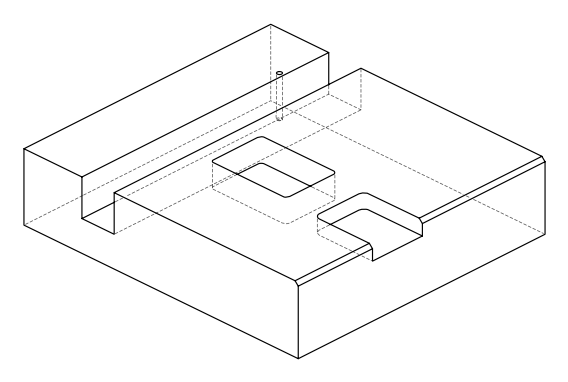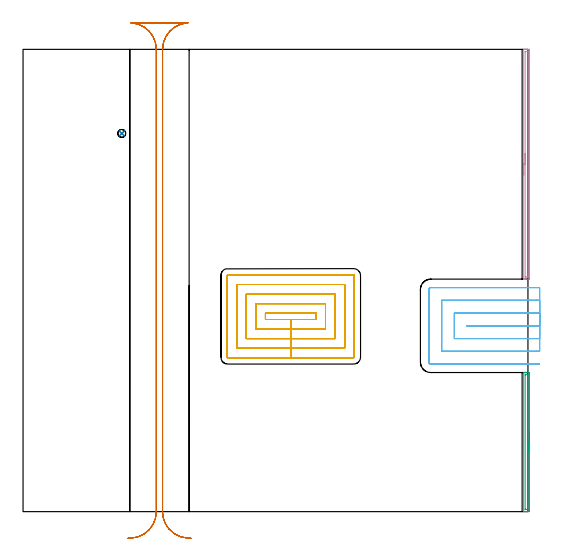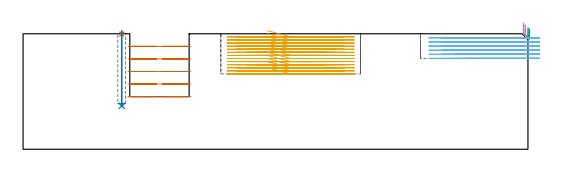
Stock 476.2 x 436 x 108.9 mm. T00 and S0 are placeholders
(PLAN: 7 operations, 5 tool changes, 68.1 min)
(1 SPOT_DRILL | STEP1POCKET | NXT0321_9005460120000 | 0.03 min | 3 mm3)
(2 DRILL_BLIND_HOLE_INTO_CENTER | STEP1POCKET | UGT0301_026 | 0.28 min | 2902 mm3)
(3 AREA_MILL | FG_CHAMFER_SURFACE | UGT0205_001 | 2.29 min | 2032 mm3)
(4 AREA_MILL_1 | FG_CHAMFER_SURFACE_1 | UGT0205_001 | 3.66 min | 3332 mm3)
(5 MILL_RECTANGULAR_POCKET | POCKET_RECTANGULAR_STRAIGHT | NXT0201_011 | Follow Part, ap 3, ae 75% | 34.87 min | 447968 mm3)
(6 MILL_SLOT | SLOT_PARTIAL_RECTANGULAR | UGT0201_008 | Follow Part, ap 4, ae 75% | 12.92 min | 206173 mm3)
(7 MILL_RECTANGULAR_SLOT | SLOT_RECTANGULAR | UGT0201_005 | Follow Part, ap 12.5, ae 75% | 14.08 min | 1445742 mm3)
(TOOL NXT0321_9005460120000 | NC Spot Drill, 142deg, 12mm, Carbide, Uncoated | D12 PA142 FL30 Z2)
(TOOL UGT0301_026 | Twist Drill 7.5 mm | D7.5 PA118 FL69 Z2)
(TOOL UGT0205_001 | Chamfer Mill 20 x 3 x 45 deg. | D20 FL50 Z2)
(TOOL NXT0201_011 | ENDMILL 12mm [2P460-1200-NA 1630] | D12 FL38 Z6)
(TOOL UGT0201_008 | End Mill 16 mm | D16 FL32 Z4)
(TOOL UGT0201_005 | End Mill 50 mm | D50 FL150 Z8)
(OP 1 SPOT_DRILL)
G17 G21 G94 G90
T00 M6
G54
G17 G0 G90 X93.1 Y356.7 S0 M3
G43 Z118.9 H0
G94 G81 G98 Z108.577 F250. R111.9
G80
M5
M2
(OP 2 DRILL_BLIND_HOLE_INTO_CENTER)
G17 G21 G94 G90
T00 M6
G54
G17 G0 G90 X93.1 Y356.7 S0 M3
G43 Z118.9 H0
G94 G81 G98 Z40.9 F250. R110.9
G80
M5
M2
(OP 3 AREA_MILL)
G17 G21 G94 G90
T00 M6
G54
G17 G0 G90 X477.7 Y75.6 S1061 M3
G43 Z118.9 H0
Z113.4
G94 G1 Y75.562 Z112.528 F250.
Y75.448 Z111.663
Y75.259 Z110.812
Y74.997 Z109.98
Y74.663 Z109.174
Y74.26 Z108.4
Y73.792 Z107.664
Y73.26 Z106.972
Y72.671 Z106.329
Y72.028 Z105.74
Y71.336 Z105.208
Y70.6 Z104.74
Y69.826 Z104.337
Y69.02 Z104.003
Y68.188 Z103.741
Y67.336 Z103.552
Y66.472 Z103.438
Y65.6 Z103.4
Y0.937
X477.699 Y0.581 Z103.401
X477.693 Y0.053 Z103.403
X477.691 Y0.008 Z103.405
X477.168 Y0. Z103.927
X476.859 Z104.236
X476.281 Z104.814
X475.663 Z105.434
X475.394 Z105.703
X473.619 Z107.476
X473.08 Z108.018
X472.523 Z108.576
X472.227 Z108.864
X472.203 Y0.009 Z108.888
X472.2 Y0.135 Z108.9
Y131.065
X472.203 Y131.191 Z108.888
X472.227 Y131.2 Z108.864
X472.523 Z108.576
X473.08 Z108.018
X473.619 Z107.476
X475.663 Z105.434
X476.281 Z104.814
X476.859 Z104.236
X477.168 Y131.197 Z103.927
X477.691 Y131.192 Z103.405
X477.693 Y131.147 Z103.403
X477.699 Y130.619 Z103.401
X477.7 Y130.085 Z103.4
Y65.6
X476.286 Z104.814
Y2.362
X476.281 Y2.01 Z104.819
X475.753 Y2.001 Z105.347
X474.506 Y2. Z106.594
X473.978 Y2.002 Z107.122
X473.619 Y2.01 Z107.481
X473.614 Y2.362 Z107.486
Y2.367
Y128.838
X473.619 Y129.19 Z107.481
X474.147 Y129.198 Z106.953
X475.394 Y129.2 Z105.706
X475.922 Y129.198 Z105.178
X476.281 Y129.19 Z104.819
X476.286 Y128.838 Z104.814
Y65.6
Y64.728 Z104.852
Y63.864 Z104.966
Y63.012 Z105.155
Y62.18 Z105.417
Y61.374 Z105.751
Y60.6 Z106.154
Y59.864 Z106.623
Y59.172 Z107.154
Y58.529 Z107.743
Y57.94 Z108.386
Y57.408 Z109.078
Y56.94 Z109.814
Y56.537 Z110.588
Y56.203 Z111.394
Y55.941 Z112.226
Y55.752 Z113.078
Y55.638 Z113.943
Y55.6 Z114.814
G0 Z118.9
M5
M2
(OP 4 AREA_MILL_1)
G17 G21 G94 G90
T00 M6
G54
G17 G0 G90 X472.2 Y317.65 S1061 M3
G43 Z118.9 H0
G94 G1 Y317.688 Z118.028 F250.
Y317.802 Z117.164
Y317.991 Z116.312
Y318.253 Z115.48
Y318.587 Z114.674
Y318.99 Z113.9
Y319.458 Z113.164
Y319.99 Z112.472
Y320.579 Z111.829
Y321.222 Z111.24
Y321.914 Z110.708
Y322.65 Z110.24
Y323.424 Z109.837
Y324.23 Z109.503
Y325.062 Z109.241
Y325.913 Z109.052
Y326.778 Z108.938
Y327.65 Z108.9
Y435.82
X472.203 Y435.99 Z108.888
X472.234 Y435.992 Z108.857
X472.628 Y436. Z108.472
X472.906 Z108.194
X473.619 Z107.476
X474.863 Z106.234
X476.281 Z104.815
X476.903 Z104.193
X477.168 Y435.997 Z103.928
X477.691 Y435.992 Z103.405
X477.694 Y435.903 Z103.403
X477.699 Y435.373 Z103.401
X477.7 Y434.837 Z103.4
Y220.285
X477.699 Y219.927 Z103.401
X477.694 Y219.397 Z103.403
X477.691 Y219.308 Z103.405
X477.168 Y219.3 Z103.928
X475.394 Z105.701
X473.976 Z107.12
X473.619 Z107.476
X472.906 Z108.194
X472.628 Z108.472
X472.234 Y219.307 Z108.857
X472.203 Y219.31 Z108.888
X472.2 Y219.48 Z108.9
Y327.65
X473.614 Z107.486
Y433.585
X473.619 Y433.99 Z107.481
X474.096 Y433.999 Z107.004
X475.394 Y434. Z105.706
X475.871 Y433.999 Z105.229
X476.281 Y433.99 Z104.819
X476.286 Y433.585 Z104.814
Y221.715
X476.281 Y221.31 Z104.819
X475.804 Y221.301 Z105.296
X474.506 Y221.3 Z106.594
X474.029 Y221.301 Z107.071
X473.619 Y221.31 Z107.481
X473.614 Y221.715 Z107.486
Y221.72
Y327.65
Y328.522 Z107.524
Y329.386 Z107.638
Y330.238 Z107.827
Y331.07 Z108.089
Y331.876 Z108.423
Y332.65 Z108.826
Y333.386 Z109.294
Y334.078 Z109.825
Y334.721 Z110.415
Y335.31 Z111.058
Y335.841 Z111.75
Y336.31 Z112.486
Y336.713 Z113.26
Y337.047 Z114.066
Y337.309 Z114.898
Y337.498 Z115.749
Y337.612 Z116.614
Y337.65 Z117.486
G0 Z118.9
M5
M2
(OP 5 MILL_RECTANGULAR_POCKET)
G17 G21 G94 G90
T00 M6
G54
G17 G0 G90 X230.374 Y181.2 S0 M3
G43 Z118.9 H1
Z111.9
G94 G1 X252.45 Z105.985 F250.
X276.3 F500.
Y187.2
X228.6
Y181.2
X252.45
Y172.2
X285.3
Y196.2
X219.6
Y172.2
X252.45
Y163.2
X294.3
Y205.2
X210.6
Y163.2
X252.45
Y154.2
X303.3
Y214.2
X201.6
Y154.2
X252.45
Y145.2
X311.8
G3 X312.3 Y145.7 R0.5
G1 Y222.7
G3 X311.8 Y223.2 R0.5
G1 X193.1
G3 X192.6 Y222.7 R0.5
G1 Y145.7
G3 X193.1 Y145.2 R0.5
G1 X252.45
X253.45
G0 X230.374 Y181.2 Z108.985
G1 X252.45 Z103.069 F250.
X276.3 F500.
Y187.2
X228.6
Y181.2
X252.45
Y172.2
X285.3
Y196.2
X219.6
Y172.2
X252.45
Y163.2
X294.3
Y205.2
X210.6
Y163.2
X252.45
Y154.2
X303.3
Y214.2
X201.6
Y154.2
X252.45
Y145.2
X311.8
G3 X312.3 Y145.7 R0.5
G1 Y222.7
G3 X311.8 Y223.2 R0.5
G1 X193.1
G3 X192.6 Y222.7 R0.5
G1 Y145.7
G3 X193.1 Y145.2 R0.5
G1 X252.45
X253.45
G0 X230.374 Y181.2 Z106.069
G1 X252.45 Z100.154 F250.
X276.3 F500.
Y187.2
X228.6
Y181.2
X252.45
Y172.2
X285.3
Y196.2
X219.6
Y172.2
X252.45
Y163.2
X294.3
Y205.2
X210.6
Y163.2
X252.45
Y154.2
X303.3
Y214.2
X201.6
Y154.2
X252.45
Y145.2
X311.8
G3 X312.3 Y145.7 R0.5
G1 Y222.7
G3 X311.8 Y223.2 R0.5
G1 X193.1
G3 X192.6 Y222.7 R0.5
G1 Y145.7
G3 X193.1 Y145.2 R0.5
G1 X252.45
X253.45
G0 X230.374 Y181.2 Z103.154
G1 X252.45 Z97.238 F250.
X276.3 F500.
Y187.2
X228.6
Y181.2
X252.45
Y172.2
X285.3
Y196.2
X219.6
Y172.2
X252.45
Y163.2
X294.3
Y205.2
X210.6
Y163.2
X252.45
Y154.2
X303.3
Y214.2
X201.6
Y154.2
X252.45
Y145.2
X311.8
G3 X312.3 Y145.7 R0.5
G1 Y222.7
G3 X311.8 Y223.2 R0.5
G1 X193.1
G3 X192.6 Y222.7 R0.5
G1 Y145.7
G3 X193.1 Y145.2 R0.5
G1 X252.45
X253.45
G0 X230.374 Y181.2 Z100.238
G1 X252.45 Z94.323 F250.
X276.3 F500.
Y187.2
X228.6
Y181.2
X252.45
Y172.2
X285.3
Y196.2
X219.6
Y172.2
X252.45
Y163.2
X294.3
Y205.2
X210.6
Y163.2
X252.45
Y154.2
X303.3
Y214.2
X201.6
Y154.2
X252.45
Y145.2
X311.8
G3 X312.3 Y145.7 R0.5
G1 Y222.7
G3 X311.8 Y223.2 R0.5
G1 X193.1
G3 X192.6 Y222.7 R0.5
G1 Y145.7
G3 X193.1 Y145.2 R0.5
G1 X252.45
X253.45
G0 X230.374 Y181.2 Z97.323
G1 X252.45 Z91.408 F250.
X276.3 F500.
Y187.2
X228.6
Y181.2
X252.45
Y172.2
X285.3
Y196.2
X219.6
Y172.2
X252.45
Y163.2
X294.3
Y205.2
X210.6
Y163.2
X252.45
Y154.2
X303.3
Y214.2
X201.6
Y154.2
X252.45
Y145.2
X311.8
G3 X312.3 Y145.7 R0.5
G1 Y222.7
G3 X311.8 Y223.2 R0.5
G1 X193.1
G3 X192.6 Y222.7 R0.5
G1 Y145.7
G3 X193.1 Y145.2 R0.5
G1 X252.45
X253.45
G0 X230.374 Y181.2 Z94.408
G1 X252.45 Z88.492 F250.
X276.3 F500.
Y187.2
X228.6
Y181.2
X252.45
Y172.2
X285.3
Y196.2
X219.6
Y172.2
X252.45
Y163.2
X294.3
Y205.2
X210.6
Y163.2
X252.45
Y154.2
X303.3
Y214.2
X201.6
Y154.2
X252.45
Y145.2
X311.8
G3 X312.3 Y145.7 R0.5
G1 Y222.7
G3 X311.8 Y223.2 R0.5
G1 X193.1
G3 X192.6 Y222.7 R0.5
G1 Y145.7
G3 X193.1 Y145.2 R0.5
G1 X252.45
X253.45
G0 X230.374 Y181.2 Z91.492
G1 X252.45 Z85.577 F250.
X276.3 F500.
Y187.2
X228.6
Y181.2
X252.45
Y172.2
X285.3
Y196.2
X219.6
Y172.2
X252.45
Y163.2
X294.3
Y205.2
X210.6
Y163.2
X252.45
Y154.2
X303.3
Y214.2
X201.6
Y154.2
X252.45
Y145.2
X311.8
G3 X312.3 Y145.7 R0.5
G1 Y222.7
G3 X311.8 Y223.2 R0.5
G1 X193.1
G3 X192.6 Y222.7 R0.5
G1 Y145.7
G3 X193.1 Y145.2 R0.5
G1 X252.45
X253.45
G0 X230.374 Y181.2 Z88.577
G1 X252.45 Z82.662 F250.
X276.3 F500.
Y187.2
X228.6
Y181.2
X252.45
Y172.2
X285.3
Y196.2
X219.6
Y172.2
X252.45
Y163.2
X294.3
Y205.2
X210.6
Y163.2
X252.45
Y154.2
X303.3
Y214.2
X201.6
Y154.2
X252.45
Y145.2
X311.8
G3 X312.3 Y145.7 R0.5
G1 Y222.7
G3 X311.8 Y223.2 R0.5
G1 X193.1
G3 X192.6 Y222.7 R0.5
G1 Y145.7
G3 X193.1 Y145.2 R0.5
G1 X252.45
X253.45
G0 X230.374 Y181.2 Z85.662
G1 X252.45 Z79.746 F250.
X276.3 F500.
Y187.2
X228.6
Y181.2
X252.45
Y172.2
X285.3
Y196.2
X219.6
Y172.2
X252.45
Y163.2
X294.3
Y205.2
X210.6
Y163.2
X252.45
Y154.2
X303.3
Y214.2
X201.6
Y154.2
X252.45
Y145.2
X311.8
G3 X312.3 Y145.7 R0.5
G1 Y222.7
G3 X311.8 Y223.2 R0.5
G1 X193.1
G3 X192.6 Y222.7 R0.5
G1 Y145.7
G3 X193.1 Y145.2 R0.5
G1 X252.45
X253.45
G0 X230.374 Y181.2 Z82.746
G1 X252.45 Z76.831 F250.
X276.3 F500.
Y187.2
X228.6
Y181.2
X252.45
Y172.2
X285.3
Y196.2
X219.6
Y172.2
X252.45
Y163.2
X294.3
Y205.2
X210.6
Y163.2
X252.45
Y154.2
X303.3
Y214.2
X201.6
Y154.2
X252.45
Y145.2
X311.8
G3 X312.3 Y145.7 R0.5
G1 Y222.7
G3 X311.8 Y223.2 R0.5
G1 X193.1
G3 X192.6 Y222.7 R0.5
G1 Y145.7
G3 X193.1 Y145.2 R0.5
G1 X252.45
X253.45
G0 X230.374 Y181.2 Z79.831
G1 X252.45 Z73.915 F250.
X276.3 F500.
Y187.2
X228.6
Y181.2
X252.45
Y172.2
X285.3
Y196.2
X219.6
Y172.2
X252.45
Y163.2
X294.3
Y205.2
X210.6
Y163.2
X252.45
Y154.2
X303.3
Y214.2
X201.6
Y154.2
X252.45
Y145.2
X311.8
G3 X312.3 Y145.7 R0.5
G1 Y222.7
G3 X311.8 Y223.2 R0.5
G1 X193.1
G3 X192.6 Y222.7 R0.5
G1 Y145.7
G3 X193.1 Y145.2 R0.5
G1 X252.45
X253.45
G0 X230.374 Y181.2 Z76.915
G1 X252.45 Z71. F250.
X276.3 F500.
Y187.2
X228.6
Y181.2
X252.45
Y172.2
X285.3
Y196.2
X219.6
Y172.2
X252.45
Y163.2
X294.3
Y205.2
X210.6
Y163.2
X252.45
Y154.2
X303.3
Y214.2
X201.6
Y154.2
X252.45
Y145.2
X311.8
G3 X312.3 Y145.7 R0.5
G1 Y222.7
G3 X311.8 Y223.2 R0.5
G1 X193.1
G3 X192.6 Y222.7 R0.5
G1 Y145.7
G3 X193.1 Y145.2 R0.5
G1 X252.45
X253.45
G0 Z118.9
M5
M2
(OP 6 MILL_SLOT)
G17 G21 G94 G90
T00 M6
G54
G17 G0 G90 X487.2 Y175.3 S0 M3
G43 Z118.9 H0
Z105.033
G94 G1 X484.2 F250.
X418.8 F500.
Y175.2
X484.2
X487.2 F250.
Y187.3
X484.2
X406.8 F500.
Y163.2
X484.2
X487.2 F250.
Y199.3
X484.2
X394.8 F500.
Y151.2
X484.2
X487.2 F250.
Y211.3
X484.2
X384.5 F500.
G3 X382.8 Y209.6 R1.7
G1 Y140.9
G3 X384.5 Y139.2 R1.7
G1 X484.2
X487.2 F250.
G0 Y175.3 Z101.167
G1 X484.2
X418.8 F500.
Y175.2
X484.2
X487.2 F250.
Y187.3
X484.2
X406.8 F500.
Y163.2
X484.2
X487.2 F250.
Y199.3
X484.2
X394.8 F500.
Y151.2
X484.2
X487.2 F250.
Y211.3
X484.2
X384.5 F500.
G3 X382.8 Y209.6 R1.7
G1 Y140.9
G3 X384.5 Y139.2 R1.7
G1 X484.2
X487.2 F250.
G0 Y175.3 Z97.3
G1 X484.2
X418.8 F500.
Y175.2
X484.2
X487.2 F250.
Y187.3
X484.2
X406.8 F500.
Y163.2
X484.2
X487.2 F250.
Y199.3
X484.2
X394.8 F500.
Y151.2
X484.2
X487.2 F250.
Y211.3
X484.2
X384.5 F500.
G3 X382.8 Y209.6 R1.7
G1 Y140.9
G3 X384.5 Y139.2 R1.7
G1 X484.2
X487.2 F250.
G0 Y175.3 Z93.433
G1 X484.2
X418.8 F500.
Y175.2
X484.2
X487.2 F250.
Y187.3
X484.2
X406.8 F500.
Y163.2
X484.2
X487.2 F250.
Y199.3
X484.2
X394.8 F500.
Y151.2
X484.2
X487.2 F250.
Y211.3
X484.2
X384.5 F500.
G3 X382.8 Y209.6 R1.7
G1 Y140.9
G3 X384.5 Y139.2 R1.7
G1 X484.2
X487.2 F250.
G0 Y175.3 Z89.567
G1 X484.2
X418.8 F500.
Y175.2
X484.2
X487.2 F250.
Y187.3
X484.2
X406.8 F500.
Y163.2
X484.2
X487.2 F250.
Y199.3
X484.2
X394.8 F500.
Y151.2
X484.2
X487.2 F250.
Y211.3
X484.2
X384.5 F500.
G3 X382.8 Y209.6 R1.7
G1 Y140.9
G3 X384.5 Y139.2 R1.7
G1 X484.2
X487.2 F250.
G0 Y175.3 Z85.7
G1 X484.2
X418.8 F500.
Y175.2
X484.2
X487.2 F250.
Y187.3
X484.2
X406.8 F500.
Y163.2
X484.2
X487.2 F250.
Y199.3
X484.2
X394.8 F500.
Y151.2
X484.2
X487.2 F250.
Y211.3
X484.2
X384.5 F500.
G3 X382.8 Y209.6 R1.7
G1 Y140.9
G3 X384.5 Y139.2 R1.7
G1 X484.2
X487.2 F250.
G0 Z118.9
M5
M2
(OP 7 MILL_RECTANGULAR_SLOT)
G17 G21 G94 G90
T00 M6
G54
G17 G0 G90 X158.372 Y-25.117 S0 M3
G43 Z118.9 H0
Z97.04
G94 G1 X155.376 Y-24.97 F250.
G2 X137.835 Y-16.518 R25. F500.
X132.883 Y-7.907 R25. F385.
X131.6 Y0. R25. F293.
G1 Y411.955
Y436. F500.
G2 X155.376 Y460.97 R25.
G1 Y461.
X101.924
Y460.97
G2 X125.7 Y436. R25.
G1 Y0.
G2 X101.924 Y-24.97 R25.
G1 X98.928 Y-25.117 F250.
G0 X158.372 Z85.18
G1 X155.376 Y-24.97
G2 X137.835 Y-16.518 R25. F500.
X132.883 Y-7.907 R25. F385.
X131.6 Y0. R25. F293.
G1 Y411.955
Y436. F500.
G2 X155.376 Y460.97 R25.
G1 Y461.
X101.924
Y460.97
G2 X125.7 Y436. R25.
G1 Y0.
G2 X101.924 Y-24.97 R25.
G1 X98.928 Y-25.117 F250.
G0 X158.372 Z73.32
G1 X155.376 Y-24.97
G2 X137.835 Y-16.518 R25. F500.
X132.883 Y-7.907 R25. F363.
X131.6 Y0. R25. F278.
G1 Y411.955
Y436. F500.
G2 X155.376 Y460.97 R25.
G1 Y461.
X101.924
Y460.97
G2 X125.7 Y436. R25.
G1 Y0.
G2 X101.924 Y-24.97 R25.
G1 X98.928 Y-25.117 F250.
G0 X158.372 Z61.46
G1 X155.376 Y-24.97
G2 X137.835 Y-16.518 R25. F500.
X132.883 Y-7.907 R25. F385.
X131.6 Y0. R25. F293.
G1 Y411.955
Y436. F500.
G2 X155.376 Y460.97 R25.
G1 Y461.
X101.924
Y460.97
G2 X125.7 Y436. R25.
G1 Y0.
G2 X101.924 Y-24.97 R25.
G1 X98.928 Y-25.117 F250.
G0 X158.372 Z49.6
G1 X155.376 Y-24.97
G2 X137.835 Y-16.518 R25. F500.
X132.883 Y-7.907 R25. F363.
X131.6 Y0. R25. F278.
G1 Y411.955
Y436. F500.
G2 X155.376 Y460.97 R25.
G1 Y461.
X101.924
Y460.97
G2 X125.7 Y436. R25.
G1 Y0.
G2 X101.924 Y-24.97 R25.
G1 X98.928 Y-25.117 F250.
G0 Z118.9
M5
M2
